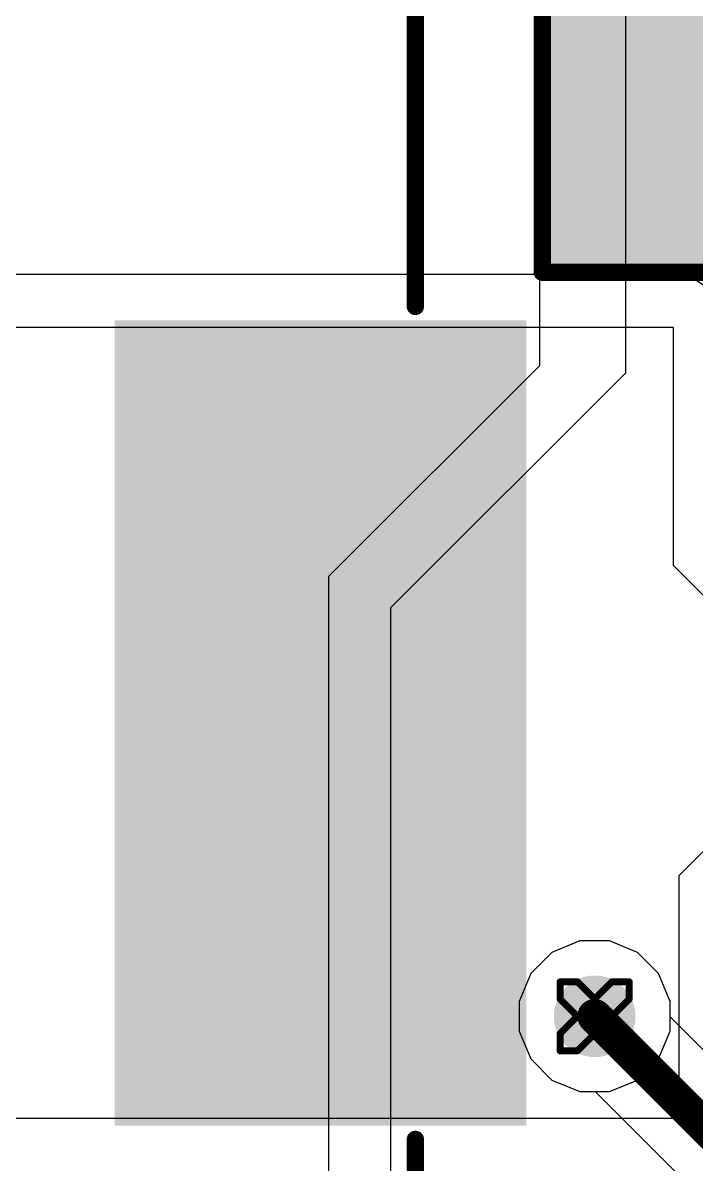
# Model space of a CAD drawing. Header units: inches. Extents: x -11 to 5379, y 0 to 5429.
# Drawn here: x 275.63 to 280.58, y 60.12 to 68.51 of the extents above; entities that cross this region are included whole.
import ezdxf

# ---------------------------------------------------------------- set-up
doc = ezdxf.new("R2010")
doc.units = ezdxf.units.IN
for name, color, linetype in [('Bottom Layer', 5, 'Continuous'), ('Drill Drawing', 1, 'Continuous'), ('GND', 16, 'Continuous'), ('PWR', 76, 'Continuous'), ('Top Layer', 1, 'Continuous'), ('Top Overlay', 2, 'Continuous'), ('Top Paste', 8, 'Continuous'), ('Top Solder', 216, 'Continuous'), ('Via Holes', 16, 'Continuous')]:
    doc.layers.add(name, color=color, linetype=linetype)

# ---------------------------------------------------------------- blocks, each defined once
blk = doc.blocks.new('SRP1265A_150M_116')
at = {"layer": 'Top Layer'}
blk.add_hatch(color=1, dxfattribs=at).paths.add_polyline_path([(4.166, 2.91), (7.09, 2.91), (7.09, -2.91), (4.166, -2.91)])
at = {"layer": 'Top Paste'}
blk.add_hatch(color=8, dxfattribs=at).paths.add_polyline_path([(4.166, 2.91), (7.09, 2.91), (7.09, -2.91), (4.166, -2.91)])
at = {"layer": 'Top Solder'}
blk.add_hatch(color=216, dxfattribs=at).paths.add_polyline_path([(4.1152, 2.9608), (7.1408, 2.9608), (7.1408, -2.9608), (4.1152, -2.9608)])
at = {"layer": 'Top Overlay'}
for points in [[(6.3262, 3.0624, 0.127, 0.127, 0), (6.3262, 6.3262, 0.127, 0.127, 0)], [(6.3262, -6.3262, 0.127, 0.127, 0), (6.3262, -3.0624, 0.127, 0.127, 0)]]:
    blk.add_lwpolyline(points, format="xyseb", dxfattribs=at)
for points in [[(6.2945, 3.0624, 0.0635, 0.0635, 1), (6.358, 3.0624, 0.0635, 0.0635, 1)], [(6.2945, -3.0624, 0.0635, 0.0635, 1), (6.358, -3.0624, 0.0635, 0.0635, 1)]]:
    blk.add_lwpolyline(points, format="xyseb", close=True, dxfattribs=at)
blk = doc.blocks.new('C___1206_706')
at = {"layer": 'Top Layer'}
for points in [[(-2.032, 0.889), (-0.508, 0.889), (-0.508, -0.889), (-2.032, -0.889)], [(0.508, 0.889), (2.032, 0.889), (2.032, -0.889), (0.508, -0.889)]]:
    blk.add_hatch(color=1, dxfattribs=at).paths.add_polyline_path(points)
at = {"layer": 'Top Paste'}
for points in [[(-2.032, 0.889), (-0.508, 0.889), (-0.508, -0.889), (-2.032, -0.889)], [(0.508, 0.889), (2.032, 0.889), (2.032, -0.889), (0.508, -0.889)]]:
    blk.add_hatch(color=8, dxfattribs=at).paths.add_polyline_path(points)
at = {"layer": 'Top Solder'}
for points in [[(-2.1336, 0.9906), (-0.4064, 0.9906), (-0.4064, -0.9906), (-2.1336, -0.9906)], [(0.4064, 0.9906), (2.1336, 0.9906), (2.1336, -0.9906), (0.4064, -0.9906)]]:
    blk.add_hatch(color=216, dxfattribs=at).paths.add_polyline_path(points)
at = {"layer": 'Top Overlay'}
for points in [[(-2.1336, 0.9906, 0.127, 0.127, 0), (-0.6096, 0.9906, 0.127, 0.127, 0)], [(-2.1336, -0.9906, 0.127, 0.127, 0), (-2.1336, 0.9906, 0.127, 0.127, 0)], [(0.6096, 0.9906, 0.127, 0.127, 0), (2.1336, 0.9906, 0.127, 0.127, 0)], [(2.1336, -0.9906, 0.127, 0.127, 0), (2.1336, 0.9906, 0.127, 0.127, 0)], [(-2.1336, -0.9906, 0.127, 0.127, 0), (-0.6096, -0.9906, 0.127, 0.127, 0)], [(0.6096, -0.9906, 0.127, 0.127, 0), (2.1336, -0.9906, 0.127, 0.127, 0)]]:
    blk.add_lwpolyline(points, format="xyseb", dxfattribs=at)
for points in [[(-2.16535, 0.9906, 0.0635, 0.0635, 1), (-2.10185, 0.9906, 0.0635, 0.0635, 1)], [(-2.16535, 0.9906, 0.0635, 0.0635, 1), (-2.10185, 0.9906, 0.0635, 0.0635, 1)], [(-0.64135, 0.9906, 0.0635, 0.0635, 1), (-0.57785, 0.9906, 0.0635, 0.0635, 1)], [(0.57785, 0.9906, 0.0635, 0.0635, 1), (0.64135, 0.9906, 0.0635, 0.0635, 1)], [(2.10185, 0.9906, 0.0635, 0.0635, 1), (2.16535, 0.9906, 0.0635, 0.0635, 1)], [(2.10185, 0.9906, 0.0635, 0.0635, 1), (2.16535, 0.9906, 0.0635, 0.0635, 1)], [(-2.16535, -0.9906, 0.0635, 0.0635, 1), (-2.10185, -0.9906, 0.0635, 0.0635, 1)], [(-2.16535, -0.9906, 0.0635, 0.0635, 1), (-2.10185, -0.9906, 0.0635, 0.0635, 1)], [(-0.64135, -0.9906, 0.0635, 0.0635, 1), (-0.57785, -0.9906, 0.0635, 0.0635, 1)], [(0.57785, -0.9906, 0.0635, 0.0635, 1), (0.64135, -0.9906, 0.0635, 0.0635, 1)], [(2.10185, -0.9906, 0.0635, 0.0635, 1), (2.16535, -0.9906, 0.0635, 0.0635, 1)], [(2.10185, -0.9906, 0.0635, 0.0635, 1), (2.16535, -0.9906, 0.0635, 0.0635, 1)]]:
    blk.add_lwpolyline(points, format="xyseb", close=True, dxfattribs=at)

msp = doc.modelspace()

# ---------------------------------------------------------------- hatches: boundary and pattern name
at = {"layer": 'Bottom Layer'}
h = msp.add_hatch(color=5, dxfattribs=at)
edge = h.paths.add_edge_path()
edge.add_arc((279.8318, 61.2057), 0.3, 0, 360)
at = {"layer": 'GND'}
h = msp.add_hatch(color=16, dxfattribs=at)
edge = h.paths.add_edge_path()
edge.add_arc((279.8318, 61.2057), 0.3, 0, 360)
at = {"layer": 'PWR'}
h = msp.add_hatch(color=76, dxfattribs=at)
edge = h.paths.add_edge_path()
edge.add_arc((279.8318, 61.2057), 0.3, 0, 360)
at = {"layer": 'Top Layer'}
h = msp.add_hatch(color=1, dxfattribs=at)
edge = h.paths.add_edge_path()
edge.add_arc((279.8318, 61.2057), 0.3, 0, 360)
at = {"layer": 'Via Holes'}
h = msp.add_hatch(color=7, dxfattribs=at)
edge = h.paths.add_edge_path()
edge.add_arc((279.8318, 61.2057), 0.15, 0, 360)

# ---------------------------------------------------------------- linework, layer by layer
at = {"layer": 'Bottom Layer'}
for p, q in [((279.7216, 61.7597), (279.518, 61.6754)), ((279.942, 61.7597), (279.7216, 61.7597)), ((280.1456, 61.6754), (279.942, 61.7597)), ((279.518, 61.6754), (279.3621, 61.5195)), ((280.3015, 61.5195), (280.1456, 61.6754)), ((279.3621, 61.5195), (279.2778, 61.3159)), ((280.3858, 61.3159), (280.3015, 61.5195)), ((279.2778, 61.3159), (279.2778, 61.0955)), ((280.3858, 61.2011), (280.3858, 61.3159)), ((282.6309, 58.9559), (280.3858, 61.2011)), ((279.2778, 61.0955), (279.3621, 60.8919)), ((279.3621, 60.8919), (279.518, 60.736)), ((279.518, 60.736), (279.7216, 60.6517)), ((279.7216, 60.6517), (279.8364, 60.6517)), ((279.8364, 60.6517), (282.1954, 58.2928))]:
    msp.add_line(p, q, dxfattribs=at)
msp.add_lwpolyline([(279.8318, 61.2057, 0.254, 0.254, 0), (282.47, 58.5675, 0.254, 0.254, 0)], format="xyseb", dxfattribs=at)
msp.add_lwpolyline([(279.7683, 61.2057, 0.127, 0.127, 1), (279.8953, 61.2057, 0.127, 0.127, 1)], format="xyseb", close=True, dxfattribs=at)
at = {"layer": 'Drill Drawing'}
for points in [[(279.5778, 61.3327, 0.0508, 0.0508, 0), (279.5778, 61.4597, 0.0508, 0.0508, 0)], [(279.5778, 61.4597, 0.0508, 0.0508, 0), (279.7048, 61.4597, 0.0508, 0.0508, 0)], [(279.7048, 61.4597, 0.0508, 0.0508, 0), (279.8318, 61.3327, 0.0508, 0.0508, 0)], [(279.8318, 61.3327, 0.0508, 0.0508, 0), (279.9588, 61.4597, 0.0508, 0.0508, 0)], [(279.9588, 61.4597, 0.0508, 0.0508, 0), (280.0858, 61.4597, 0.0508, 0.0508, 0)], [(280.0858, 61.3327, 0.0508, 0.0508, 0), (280.0858, 61.4597, 0.0508, 0.0508, 0)], [(279.5778, 61.3327, 0.0508, 0.0508, 0), (279.7048, 61.2057, 0.0508, 0.0508, 0)], [(279.9588, 61.2057, 0.0508, 0.0508, 0), (280.0858, 61.3327, 0.0508, 0.0508, 0)], [(279.5778, 61.0787, 0.0508, 0.0508, 0), (279.7048, 61.2057, 0.0508, 0.0508, 0)], [(279.9588, 61.2057, 0.0508, 0.0508, 0), (280.0858, 61.0787, 0.0508, 0.0508, 0)], [(279.5778, 60.9517, 0.0508, 0.0508, 0), (279.5778, 61.0787, 0.0508, 0.0508, 0)], [(279.7048, 60.9517, 0.0508, 0.0508, 0), (279.8318, 61.0787, 0.0508, 0.0508, 0)], [(279.8318, 61.0787, 0.0508, 0.0508, 0), (279.9588, 60.9517, 0.0508, 0.0508, 0)], [(280.0858, 60.9517, 0.0508, 0.0508, 0), (280.0858, 61.0787, 0.0508, 0.0508, 0)], [(279.5778, 60.9517, 0.0508, 0.0508, 0), (279.7048, 60.9517, 0.0508, 0.0508, 0)], [(279.9588, 60.9517, 0.0508, 0.0508, 0), (280.0858, 60.9517, 0.0508, 0.0508, 0)]]:
    msp.add_lwpolyline(points, format="xyseb", dxfattribs=at)
for points in [[(279.5651, 61.4597, 0.0254, 0.0254, 1), (279.5905, 61.4597, 0.0254, 0.0254, 1)], [(279.5651, 61.4597, 0.0254, 0.0254, 1), (279.5905, 61.4597, 0.0254, 0.0254, 1)], [(279.6921, 61.4597, 0.0254, 0.0254, 1), (279.7175, 61.4597, 0.0254, 0.0254, 1)], [(279.6921, 61.4597, 0.0254, 0.0254, 1), (279.7175, 61.4597, 0.0254, 0.0254, 1)], [(279.9461, 61.4597, 0.0254, 0.0254, 1), (279.9715, 61.4597, 0.0254, 0.0254, 1)], [(279.9461, 61.4597, 0.0254, 0.0254, 1), (279.9715, 61.4597, 0.0254, 0.0254, 1)], [(280.0731, 61.4597, 0.0254, 0.0254, 1), (280.0985, 61.4597, 0.0254, 0.0254, 1)], [(280.0731, 61.4597, 0.0254, 0.0254, 1), (280.0985, 61.4597, 0.0254, 0.0254, 1)], [(279.5651, 61.3327, 0.0254, 0.0254, 1), (279.5905, 61.3327, 0.0254, 0.0254, 1)], [(279.5651, 61.3327, 0.0254, 0.0254, 1), (279.5905, 61.3327, 0.0254, 0.0254, 1)], [(279.8191, 61.3327, 0.0254, 0.0254, 1), (279.8445, 61.3327, 0.0254, 0.0254, 1)], [(279.8191, 61.3327, 0.0254, 0.0254, 1), (279.8445, 61.3327, 0.0254, 0.0254, 1)], [(280.0731, 61.3327, 0.0254, 0.0254, 1), (280.0985, 61.3327, 0.0254, 0.0254, 1)], [(280.0731, 61.3327, 0.0254, 0.0254, 1), (280.0985, 61.3327, 0.0254, 0.0254, 1)], [(279.6921, 61.2057, 0.0254, 0.0254, 1), (279.7175, 61.2057, 0.0254, 0.0254, 1)], [(279.6921, 61.2057, 0.0254, 0.0254, 1), (279.7175, 61.2057, 0.0254, 0.0254, 1)], [(279.9461, 61.2057, 0.0254, 0.0254, 1), (279.9715, 61.2057, 0.0254, 0.0254, 1)], [(279.9461, 61.2057, 0.0254, 0.0254, 1), (279.9715, 61.2057, 0.0254, 0.0254, 1)], [(279.5651, 61.0787, 0.0254, 0.0254, 1), (279.5905, 61.0787, 0.0254, 0.0254, 1)], [(279.5651, 61.0787, 0.0254, 0.0254, 1), (279.5905, 61.0787, 0.0254, 0.0254, 1)], [(279.8191, 61.0787, 0.0254, 0.0254, 1), (279.8445, 61.0787, 0.0254, 0.0254, 1)], [(279.8191, 61.0787, 0.0254, 0.0254, 1), (279.8445, 61.0787, 0.0254, 0.0254, 1)], [(280.0731, 61.0787, 0.0254, 0.0254, 1), (280.0985, 61.0787, 0.0254, 0.0254, 1)], [(280.0731, 61.0787, 0.0254, 0.0254, 1), (280.0985, 61.0787, 0.0254, 0.0254, 1)], [(279.5651, 60.9517, 0.0254, 0.0254, 1), (279.5905, 60.9517, 0.0254, 0.0254, 1)], [(279.5651, 60.9517, 0.0254, 0.0254, 1), (279.5905, 60.9517, 0.0254, 0.0254, 1)], [(279.6921, 60.9517, 0.0254, 0.0254, 1), (279.7175, 60.9517, 0.0254, 0.0254, 1)], [(279.6921, 60.9517, 0.0254, 0.0254, 1), (279.7175, 60.9517, 0.0254, 0.0254, 1)], [(279.9461, 60.9517, 0.0254, 0.0254, 1), (279.9715, 60.9517, 0.0254, 0.0254, 1)], [(279.9461, 60.9517, 0.0254, 0.0254, 1), (279.9715, 60.9517, 0.0254, 0.0254, 1)], [(280.0731, 60.9517, 0.0254, 0.0254, 1), (280.0985, 60.9517, 0.0254, 0.0254, 1)], [(280.0731, 60.9517, 0.0254, 0.0254, 1), (280.0985, 60.9517, 0.0254, 0.0254, 1)]]:
    msp.add_lwpolyline(points, format="xyseb", close=True, dxfattribs=at)
at = {"layer": 'GND'}
for p, q in [((279.7216, 61.7597), (279.518, 61.6754)), ((279.942, 61.7597), (279.7216, 61.7597)), ((280.1456, 61.6754), (279.942, 61.7597)), ((279.518, 61.6754), (279.3621, 61.5195)), ((280.3015, 61.5195), (280.1456, 61.6754)), ((279.3621, 61.5195), (279.2778, 61.3159)), ((280.3858, 61.3159), (280.3015, 61.5195)), ((279.2778, 61.3159), (279.2778, 61.0955)), ((280.3858, 61.0955), (280.3858, 61.3159)), ((279.2778, 61.0955), (279.3621, 60.8919)), ((280.3015, 60.8919), (280.3858, 61.0955)), ((279.3621, 60.8919), (279.518, 60.736)), ((280.1456, 60.736), (280.3015, 60.8919)), ((279.518, 60.736), (279.7216, 60.6517)), ((279.942, 60.6517), (280.1456, 60.736)), ((279.7216, 60.6517), (279.942, 60.6517))]:
    msp.add_line(p, q, dxfattribs=at)
at = {"layer": 'PWR'}
for p, q in [((280.0604, 65.9384), (280.0604, 71.5434)), ((279.4254, 71.2063), (279.4254, 65.9892)), ((279.4254, 65.9892), (277.876, 64.4398)), ((278.3332, 64.2112), (280.0604, 65.9384)), ((277.876, 64.4398), (277.876, 55.88)), ((278.3332, 56.3118), (278.3332, 64.2112)), ((279.7216, 61.7597), (279.518, 61.6754)), ((279.942, 61.7597), (279.7216, 61.7597)), ((280.1456, 61.6754), (279.942, 61.7597)), ((279.518, 61.6754), (279.3621, 61.5195)), ((280.3015, 61.5195), (280.1456, 61.6754)), ((279.3621, 61.5195), (279.2778, 61.3159)), ((280.3858, 61.3159), (280.3015, 61.5195)), ((279.2778, 61.3159), (279.2778, 61.0955)), ((280.3858, 61.0955), (280.3858, 61.3159)), ((279.2778, 61.0955), (279.3621, 60.8919)), ((280.3015, 60.8919), (280.3858, 61.0955)), ((279.3621, 60.8919), (279.518, 60.736)), ((280.1456, 60.736), (280.3015, 60.8919)), ((279.518, 60.736), (279.7216, 60.6517)), ((279.942, 60.6517), (280.1456, 60.736)), ((279.7216, 60.6517), (279.942, 60.6517))]:
    msp.add_line(p, q, dxfattribs=at)
at = {"layer": 'Top Layer'}
for p, q in [((280.4079, 66.6619), (274.0152, 66.6619)), ((280.5566, 66.6323), (280.4079, 66.6619)), ((280.6826, 66.5481), (280.5566, 66.6323)), ((274.0152, 66.2734), (280.4079, 66.2734)), ((280.4079, 66.2734), (280.4079, 64.5241)), ((280.4079, 64.5241), (281.2568, 63.6752)), ((281.2542, 63.0428), (280.4507, 62.2393)), ((280.4507, 62.2393), (280.4507, 60.4534)), ((280.4507, 60.4534), (274.0152, 60.4534))]:
    msp.add_line(p, q, dxfattribs=at)

# ---------------------------------------------------------------- block references
for name, p in [('SRP1265A_150M_116', (272.1876, 63.3634)), ('C___1206_706', (281.5804, 67.6674))]:
    msp.add_blockref(name, p)

doc.saveas('drawing.dxf')
